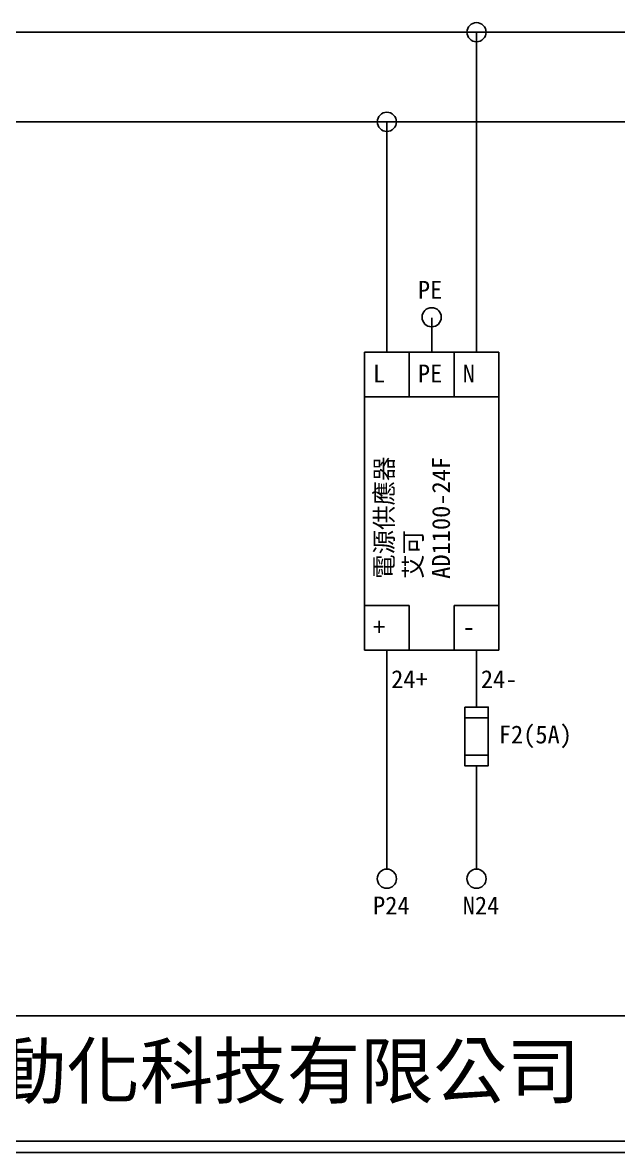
# Model space of a CAD drawing. Extents: x 10 to 297, y 3 to 207.
# Drawn here: x 76.4 to 142.9, y 3 to 129 of the extents above; entities that cross this region are included whole.
import ezdxf

# ---------------------------------------------------------------- set-up
doc = ezdxf.new("R2010")
doc.units = 0
doc.layers.get('0').update_dxf_attribs({"linetype": 'CONTINUOUS'})
doc.layers.add('圖框層', color=7, linetype='CONTINUOUS')
doc.layers.add('標尺寸層', color=3, linetype='CONTINUOUS')
doc.styles.add('STSL', font='kaiu.ttf')

msp = doc.modelspace()

# ---------------------------------------------------------------- linework, layer by layer
at = {"color": 7}
for centre in [(127.06, 127.96), (117.06, 117.96), (122.06, 96.16), (117.06, 33.53), (127.06, 33.53)]:
    msp.add_circle(centre, 1.07, dxfattribs=at)
at = {"layer": '圖框層', "color": 7}
for p, q in [((11.25, 18.25), (295.75, 18.25)), ((11.25, 4.25), (295.75, 4.25)), ((10, 3), (297, 3))]:
    msp.add_line(p, q, dxfattribs=at)
at = {"layer": '標尺寸層', "color": 7}
for p, q in [((15.47, 127.96), (217.6, 127.96)), ((127.06, 92.28), (127.06, 127.96)), ((127.05, 126.89), (127.05, 126.82)), ((15.47, 117.96), (290.2, 117.96)), ((117.06, 92.28), (117.06, 117.96)), ((117.05, 116.89), (117.05, 116.82)), ((122.06, 92.28), (122.06, 96.11)), ((114.56, 92.28), (119.56, 92.28)), ((114.56, 87.28), (114.56, 92.28)), ((114.56, 92.28), (129.56, 92.28)), ((114.56, 87.28), (114.56, 92.28)), ((114.56, 92.28), (114.56, 87.28)), ((114.56, 92.28), (114.56, 59.01)), ((119.56, 92.28), (119.56, 87.28)), ((119.56, 92.28), (124.56, 92.28)), ((119.56, 87.28), (119.56, 92.28)), ((124.56, 92.28), (129.56, 92.28)), ((124.56, 87.28), (124.56, 92.28)), ((124.56, 92.28), (124.56, 87.28)), ((129.56, 92.28), (129.56, 87.28)), ((129.56, 92.28), (129.56, 59.01)), ((119.56, 87.28), (114.56, 87.28)), ((124.56, 87.28), (119.56, 87.28)), ((129.56, 87.28), (124.56, 87.28)), ((114.56, 64.01), (119.56, 64.01)), ((114.56, 59.01), (114.56, 64.01)), ((114.56, 59.01), (114.56, 64.01)), ((114.56, 59.01), (114.56, 64.01)), ((114.56, 64.01), (114.56, 59.01)), ((119.56, 64.01), (119.56, 59.01)), ((124.56, 64.01), (129.56, 64.01)), ((124.56, 59.01), (124.56, 64.01)), ((129.56, 64.01), (129.56, 59.01)), ((129.56, 59.01), (114.56, 59.01)), ((119.56, 59.01), (114.56, 59.01)), ((117.06, 59.01), (117.06, 34.6)), ((129.56, 59.01), (124.56, 59.01)), ((127.06, 59.01), (127.06, 52.67)), ((125.75, 51.49), (125.75, 47.31)), ((128.37, 51.49), (128.37, 47.31)), ((117.06, 46.13), (117.06, 34.6)), ((127.06, 46.13), (127.06, 34.6)), ((117.05, 32.46), (117.05, 32.39)), ((127.05, 32.46), (127.05, 32.39))]:
    msp.add_line(p, q, dxfattribs=at)
for points in [[(125.75, 52.67), (128.37, 52.67), (128.37, 51.49), (125.75, 51.49)], [(125.75, 47.31), (128.37, 47.31), (128.37, 46.13), (125.75, 46.13)]]:
    msp.add_lwpolyline(points, close=True, dxfattribs=at)

# ---------------------------------------------------------------- texts
at = {"layer": '圖框層', "color": 7, "style": 'STSL'}
for s, height, p in [('PE', 2, (120.52, 98.22)), ('L', 2, (115.52, 88.89)), ('PE', 2, (120.52, 88.89)), ('N', 2, (125.52, 88.89)), ('+', 2, (115.52, 60.62)), ('-', 2, (125.52, 60.62)), ('24+', 2, (117.54, 54.79)), ('24-', 2, (127.54, 54.79)), ('F2(5A)', 2, (129.54, 48.62)), ('P24', 2, (115.52, 29.54)), ('N24', 2, (125.52, 29.54)), ('泓陞自動化科技有限公司', 6, (48.6, 9.08))]:
    msp.add_text(s, height=height, dxfattribs=at).set_placement(p)
for s, p in [('電源供應器', (117.75, 66.98)), ('AD1100-24F', (124.1, 66.98)), ('艾可', (120.99, 66.98))]:
    msp.add_text(s, height=2, rotation=90, dxfattribs=at).set_placement(p)

doc.saveas('drawing.dxf')
